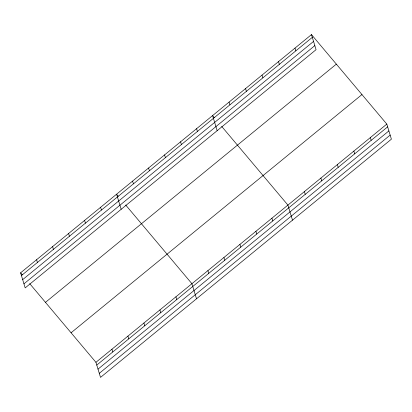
<?xml version="1.0" encoding="UTF-8"?>
<svg xmlns="http://www.w3.org/2000/svg" width="412" height="412" viewBox="0 0 412 412"><rect width="100%" height="100%" fill="white"/><g stroke="black" fill="none" stroke-linecap="round" stroke-linejoin="round"><path stroke-width="0.62" d="M311.482 34.598L316.066 49.682L25.183 287.9L20.6 272.821L311.482 34.598L386.817 124.1L391.4 139.179L100.518 377.402L95.934 362.318L29.716 283.647M21.434 275.571L312.317 37.353M22.67 279.64L313.553 41.421M23.948 283.832L314.83 45.614M45.459 302.357L336.341 64.133M71.075 332.783L361.957 94.564M95.934 362.318L386.817 124.1M96.774 365.073L387.656 126.85M98.01 369.142L388.892 130.918M99.282 373.334L390.164 135.11M214.24 117.564L212.582 115.597L217.165 130.676M221.697 126.422L287.916 205.094L292.499 220.173M118.249 196.174L116.591 194.207L121.174 209.291M125.706 205.037L191.925 283.708L196.509 298.788M20.6 272.821L22.258 274.789M370.337 137.598L371.171 140.348M353.851 151.096L354.686 153.851M337.366 164.594L338.206 167.349M294.997 48.101L295.837 50.851M320.886 178.097L321.721 180.847M278.517 61.599L279.351 64.349M304.401 191.595L305.235 194.346M262.032 75.097L262.866 77.847M245.547 88.595L246.386 91.351M271.92 218.195L272.754 220.95M229.067 102.094L229.901 104.849M255.919 231.297L256.758 234.052M239.923 244.398L240.757 247.154M196.586 128.698L197.42 131.449M223.922 257.5L224.761 260.255M180.585 141.8L181.419 144.55M207.926 270.602L208.76 273.357M164.589 154.902L165.423 157.652M148.588 168.003L149.422 170.753M175.929 296.81L176.763 299.56M132.592 181.105L133.426 183.855M159.928 309.912L160.768 312.662M143.932 323.013L144.767 325.763M100.595 207.308L101.429 210.063M127.931 336.115L128.771 338.865M84.594 220.41L85.428 223.165M111.935 349.216L112.77 351.966M68.598 233.511L69.432 236.267M52.597 246.613L53.431 249.368M36.601 259.72L37.435 262.47"/></g></svg>
